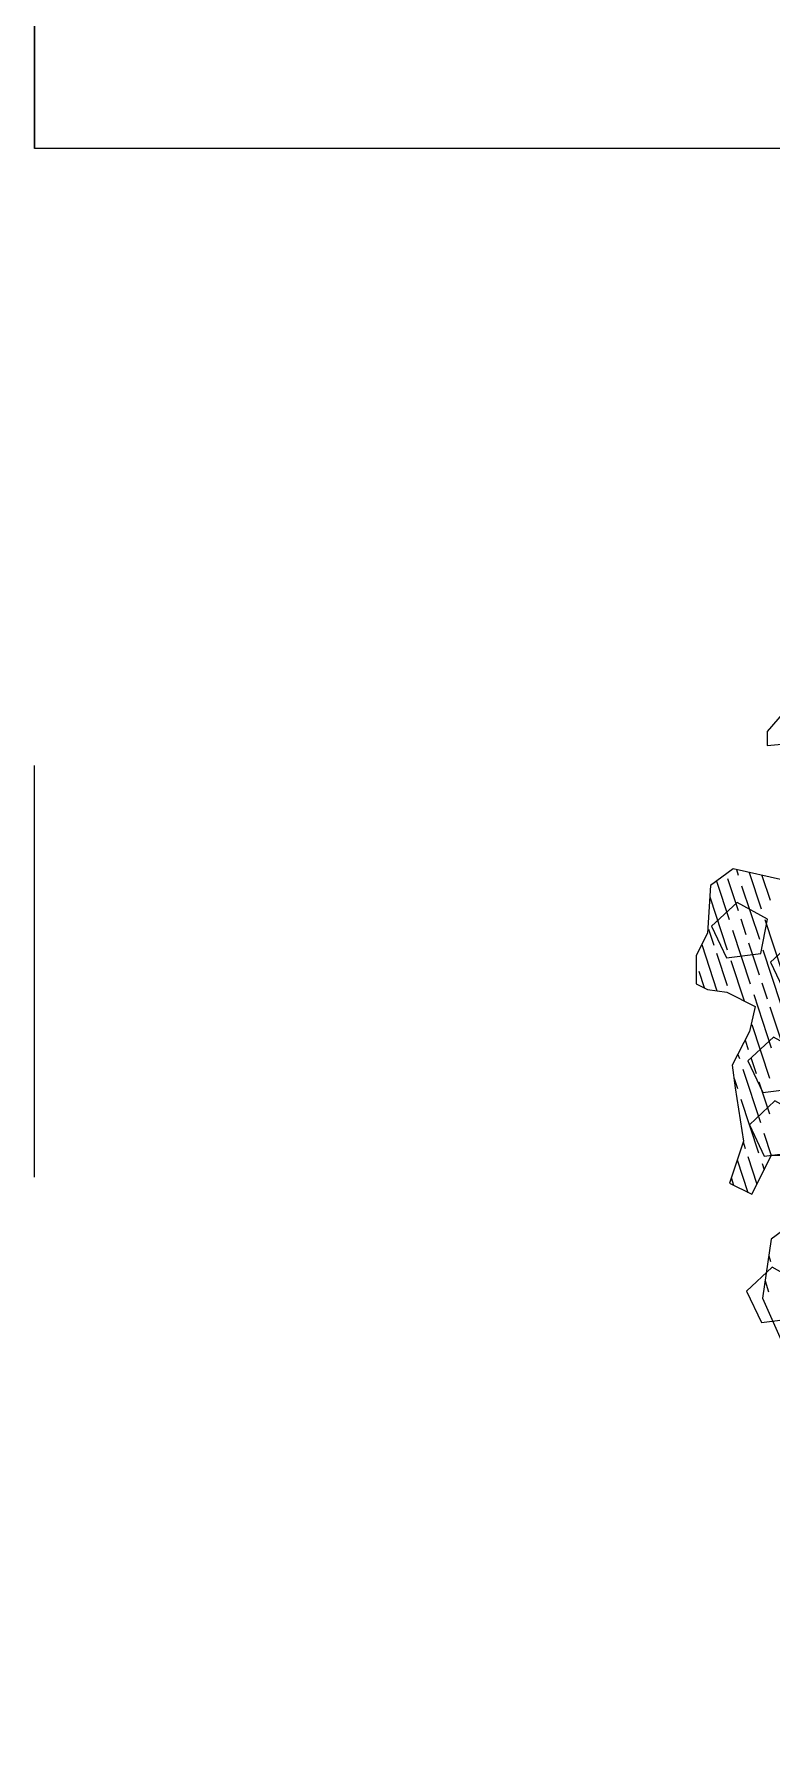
# Model space of a CAD drawing. Header units: millimetres. Extents: x 29001 to 40804, y -8833 to -5892.
# Drawn here: x 29447.92 to 29458.67, y -8206.59 to -8181.59 of the extents above; entities that cross this region are included whole.
import ezdxf

# ---------------------------------------------------------------- set-up
doc = ezdxf.new("R2010")
doc.units = ezdxf.units.MM
doc.linetypes.add('ACAD_ISO03W100', pattern=[30, 12, -18])
doc.layers.get('0').update_dxf_attribs({"lineweight": 0})
for name, color, linetype, lineweight in [('250', 250, 'Continuous', 0), ('252', 252, 'Continuous', 0), ('ARBOL', 3, 'Continuous', 0), ('xxx_Auto_Kaplama_Siva Sap', 253, 'Continuous', 0)]:
    doc.layers.add(name, color=color, linetype=linetype, lineweight=lineweight)

# ---------------------------------------------------------------- blocks, each defined once
blk = doc.blocks.new('TÜM LAYOOUT')
at = {"layer": 'xxx_Auto_Kaplama_Siva Sap', "lineweight": 0}
for points in [[(303.129, -1858.449), (303.129, -1861.453)], [(303.129, -1858.449), (303.129, -1861.453)], [(718.265, -1861.462), (303.129, -1861.453)]]:
    blk.add_lwpolyline(points, dxfattribs=at)
blk = doc.blocks.new('cc')
at = {"color": 66, "linetype": 'Continuous', "true_color": 0x608d07}
for p, q in [((1.91, 3.97), (1.853, 4.003)), ((1.991, 3.847), (1.962, 3.864)), ((2.503, 3.552), (2.329, 3.652)), ((2.46, 3.652), (2.419, 3.676)), ((2.469, 3.495), (2.322, 3.58)), ((2.38, 3.471), (2.346, 3.49)), ((2.489, 3.332), (2.371, 3.401)), ((2.721, 3.274), (2.437, 3.438)), ((2.546, 3.451), (2.512, 3.471)), ((2.712, 3.128), (2.541, 3.226)), ((2.83, 3.135), (2.546, 3.299)), ((2.832, 3.21), (2.778, 3.241)), ((2.84, 3.054), (2.755, 3.103)), ((2.909, 3.09), (2.887, 3.102)), ((2.964, 2.907), (2.679, 3.071)), ((2.933, 3), (2.883, 3.029)), ((3.073, 2.768), (2.789, 2.932)), ((3.403, 2.88), (3.315, 2.931)), ((2.955, 2.76), (2.784, 2.858)), ((3.305, 2.71), (3.09, 2.833)), ((3.181, 2.857), (3.18, 2.857)), ((3.395, 2.734), (3.224, 2.832)), ((3.492, 2.753), (3.247, 2.895)), ((3.206, 2.539), (2.922, 2.703)), ((3.083, 2.686), (2.997, 2.735)), ((3.414, 2.571), (3.13, 2.735)), ((3.523, 2.66), (3.437, 2.709)), ((3.296, 2.563), (3.125, 2.661)), ((3.643, 2.514), (3.362, 2.677)), ((3.316, 2.4), (3.031, 2.564)), ((3.548, 2.342), (3.263, 2.506)), ((3.424, 2.489), (3.339, 2.538)), ((3.675, 2.42), (3.471, 2.538)), ((3.637, 2.366), (3.467, 2.464)), ((3.567, 2.255), (3.373, 2.367)), ((3.634, 2.292), (3.604, 2.309)), ((3.5, 2.218), (3.368, 2.294))]:
    blk.add_line(p, q, dxfattribs=at)
at = {"layer": '250', "color": 66, "true_color": 0x608d07}
for points in [[(4.039, 1.421), (4.037, 1.572), (3.982, 1.633), (3.746, 1.38)], [(3.387, 2.155), (3.651, 2.302), (3.684, 2.462), (3.512, 2.681), (3.474, 2.822), (3.365, 2.945), (3.294, 2.926), (3.198, 2.862), (3.021, 2.815), (2.947, 2.946), (2.891, 3.159), (2.791, 3.246), (2.548, 3.446), (2.446, 3.683), (2.305, 3.645), (2.371, 3.398), (2.249, 3.289)], [(2.012, 3.605), (2.045, 3.765), (1.854, 4.055), (1.379, 4.269)]]:
    blk.add_lwpolyline(points, dxfattribs=at)
for points in [[(2.585, 3.352), (2.398, 3.431), (2.265, 3.278), (2.369, 3.104), (2.567, 3.149)], [(3.125, 2.562), (2.938, 2.642), (2.804, 2.489), (2.909, 2.315), (3.107, 2.36)]]:
    blk.add_lwpolyline(points, close=True, dxfattribs=at)
at = {"layer": 'ARBOL', "color": 66, "true_color": 0x608d07}
for points in [[(1.951, 4.086), (1.764, 4.165), (1.631, 4.012), (1.735, 3.838), (1.933, 3.883)], [(2.84, 3.079), (2.653, 3.159), (2.52, 3.006), (2.624, 2.832), (2.822, 2.877)], [(3.521, 2.635), (3.334, 2.715), (3.201, 2.562), (3.305, 2.387), (3.503, 2.433)]]:
    blk.add_lwpolyline(points, close=True, dxfattribs=at)
blk = doc.blocks.new('MOBİLYALAR')
at = {"color": 240, "linetype": 'ACAD_ISO03W100', "lineweight": 0, "ltscale": 0.5, "true_color": 0xed1f24}
blk.add_lwpolyline([(2296.265, -2326.455), (303.129, -2326.455), (303.129, -1853.449)], dxfattribs=at)
at = {"layer": '252', "lineweight": 0, "extrusion": (0, 0, -1), "xscale": -2.500000000000012, "yscale": 2.500000000000012, "zscale": 2.5, "rotation": 221.7822594700022}
blk.add_blockref('cc', (-323.952, -1873.75), dxfattribs=at)

msp = doc.modelspace()

# ---------------------------------------------------------------- block references
at = {"color": 6}
msp.add_blockref('TÜM LAYOOUT', (29144.792, -6321.799), dxfattribs=at)

# ---------------------------------------------------------------- next in the draw order: block references
msp.add_blockref('MOBİLYALAR', (29144.792, -6321.799), dxfattribs=at)

doc.saveas('drawing.dxf')
